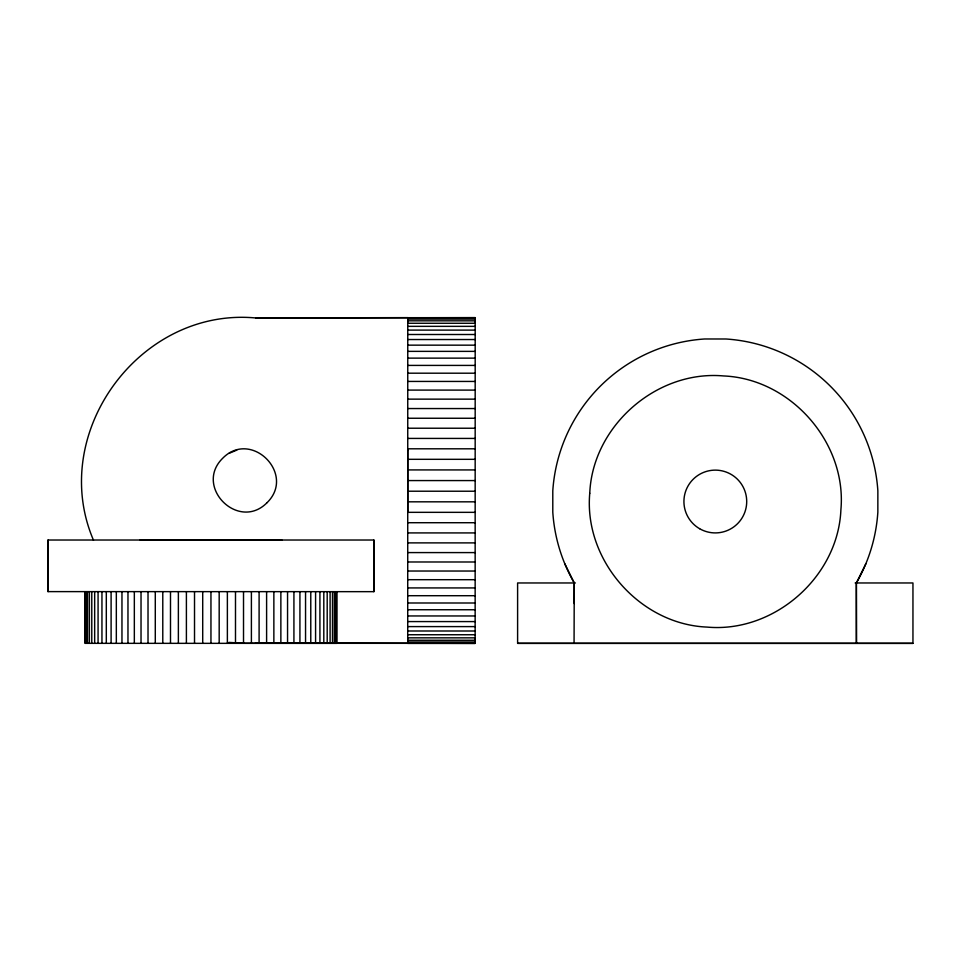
<?xml version="1.0" encoding="UTF-8"?>
<svg xmlns="http://www.w3.org/2000/svg" width="961" height="961" viewBox="0 0 961 961"><rect width="100%" height="100%" fill="white"/><g stroke="black" fill="none" stroke-linecap="round" stroke-linejoin="round"><path stroke-width="1.44" d="M48.05 591.628L48.05 540.022L373.853 540.022L373.853 591.664L48.05 591.616L48.05 540.022M373.853 591.652L373.853 540.022M407.764 317.695L475.19 317.659L475.142 643.389L407.716 643.377L407.764 317.635L255.602 317.959C139.753 307.136 47.666 433.207 93.493 540.226M574.246 603.568L574.258 582.955A162.877 162.877 0 0 1 552.791 512.165L552.791 490.855A162.877 162.877 0 0 1 704.677 338.981L725.987 338.993A162.877 162.877 0 0 1 877.861 490.879L877.849 512.189A162.877 162.877 0 0 1 856.371 582.967L856.431 643.341L856.371 582.967L865.801 563.867M574.065 643.341L574.258 582.955L564.84 563.843M267.086 502.651C296.204 474.133 251.241 429.123 222.712 458.241C193.581 486.759 238.544 531.757 267.086 502.639M229.211 453.256L236.778 450.132M255.494 642.945L475.142 643.341L244.839 643.293L228.886 642.416M255.602 317.959L475.19 317.659M407.764 318.043L475.19 318.055M407.764 319.088L475.19 319.1M407.764 320.83L475.19 320.842M407.764 323.256L475.19 323.268M407.764 326.344L475.19 326.356M407.764 330.103L475.19 330.116M407.764 334.5L475.19 334.512M407.764 339.533L475.19 339.533M407.764 345.155L475.19 345.167M407.752 351.366L475.19 351.378M407.752 358.129L475.19 358.141M407.752 365.408L475.19 365.42M407.752 373.192L475.178 373.204M407.752 381.433L475.178 381.445M407.752 390.094L475.178 390.106M407.752 399.139L475.178 399.151M407.752 408.545L475.178 408.557M407.752 418.251L475.178 418.263M407.74 428.222L475.178 428.234M407.74 438.42L475.178 438.432M407.74 448.799L475.166 448.811M407.74 459.31L475.166 459.322M407.74 469.917L475.166 469.929M407.74 480.572L475.166 480.572M407.74 491.215L475.166 491.227M407.728 501.822L475.166 501.834M407.728 512.333L475.166 512.345M407.728 522.712L475.154 522.724M407.728 532.911L475.154 532.923M281.873 540.046L140.138 539.938M407.728 542.881L475.154 542.893M407.728 552.587L475.154 552.599M407.728 561.981L475.154 561.993M407.728 571.026L475.154 571.038M407.716 579.687L475.154 579.699M575.411 582.967L517.607 582.967L517.607 643.353L912.95 643.353L912.95 582.967L855.158 582.967M407.716 587.928L475.154 587.94M407.716 595.7L475.142 595.712M407.716 602.991L475.142 603.003M407.716 609.742L475.142 609.755M407.716 615.953L475.142 615.965M407.716 621.575L475.142 621.587M407.716 626.596L475.142 626.608M407.716 630.993L475.142 631.005M407.716 634.74L475.142 634.753M407.716 637.84L475.142 637.852M407.716 640.254L475.142 640.266M407.716 641.984L475.142 641.996M407.716 643.029L475.142 643.041M517.607 643.341L912.95 643.353M407.716 450.216L407.716 449.147L407.764 511.925L407.752 510.856M336.77 591.664L336.77 643.341L85.085 643.341L85.085 591.664M336.506 591.664L336.506 643.341M335.701 591.664L335.701 643.341M334.356 591.664L334.356 643.341M332.494 591.664L332.494 643.341M330.103 591.664L330.103 643.341M327.196 591.664L327.196 643.341M323.809 591.664L323.809 643.341M319.917 591.664L319.917 643.341M315.58 591.664L315.58 643.341M310.775 591.664L310.775 643.341M305.55 591.664L305.55 643.341M299.928 591.664L299.928 643.341M293.922 591.664L293.922 643.341M287.555 591.664L287.555 643.341M280.864 591.664L280.864 643.341M273.861 591.664L273.861 643.341M266.605 591.664L266.605 643.341M259.098 591.664L259.098 643.341M251.398 591.664L251.398 643.341M243.517 591.664L243.517 643.341M235.493 591.664L235.493 643.341M227.373 591.664L227.373 643.341M219.18 591.664L219.18 643.341M210.952 591.664L210.952 643.341M202.711 591.664L202.711 643.341M194.518 591.664L194.518 643.341M186.398 591.664L186.398 643.341M178.374 591.664L178.374 643.341M170.493 591.664L170.493 643.341M162.781 591.664L162.781 643.341M155.286 591.664L155.286 643.341M148.018 591.664L148.018 643.341M141.027 591.664L141.027 643.341M134.336 591.664L134.336 643.341M127.969 591.664L127.969 643.341M121.963 591.664L121.963 643.341M116.329 591.664L116.329 643.341M111.104 591.664L111.104 643.341M106.311 591.664L106.311 643.341M101.95 591.664L101.95 643.341M98.07 591.664L98.07 643.341M94.671 591.664L94.671 643.341M91.776 591.664L91.776 643.341M89.385 591.664L89.385 643.341M87.511 591.664L87.511 643.341M86.166 591.664L86.166 643.341M85.361 591.664L85.361 643.341M589.754 493.269C583.687 560.275 639.87 624.338 707.08 627.089C774.073 633.155 838.136 576.972 840.899 509.762C846.953 442.769 790.783 378.706 723.561 375.943C656.567 369.889 592.505 426.059 589.754 493.269M699.62 528.706A31.389 31.389 0 0 0 746.709 501.522A31.389 31.389 0 0 0 699.632 474.326A31.389 31.389 0 0 0 699.62 528.706"/></g></svg>
